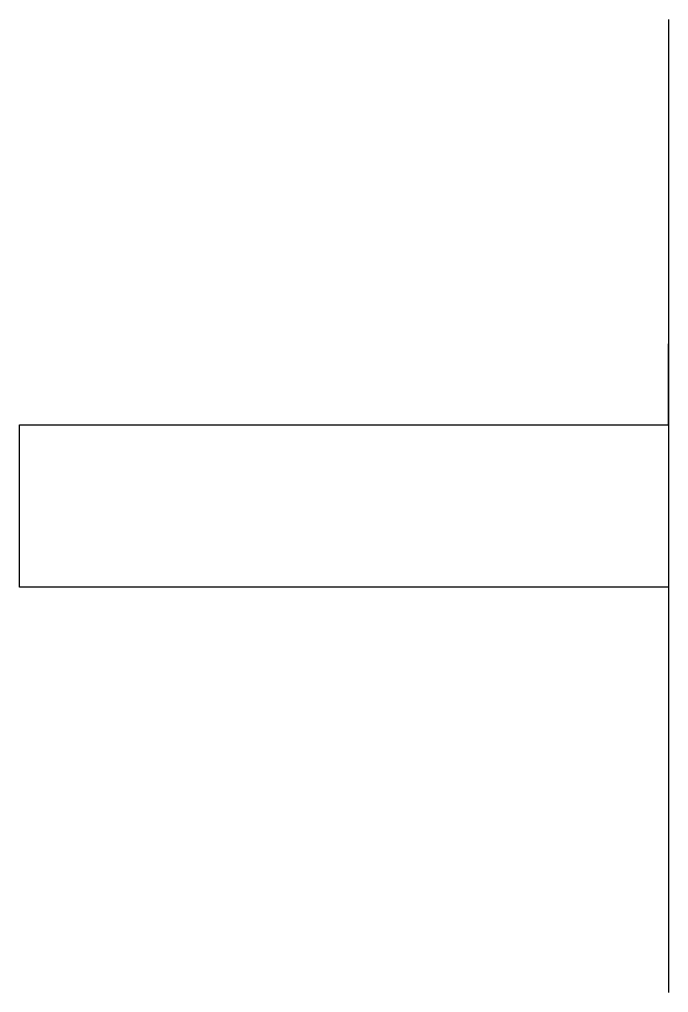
# Model space of a CAD drawing. Header units: millimetres. Extents: x 94.5 to 134.5, y 55.8 to 115.8.
import ezdxf

# ---------------------------------------------------------------- set-up
doc = ezdxf.new("R2010")
doc.units = ezdxf.units.MM
doc.layers.get('0').update_dxf_attribs({"color": 142})

msp = doc.modelspace()

# ---------------------------------------------------------------- linework, layer by layer
for p, q in [((134.471, 115.792), (134.471, 55.792)), ((134.471, 115.792, 20), (134.471, 115.792, 20)), ((134.471, 115.792, 20), (134.471, 90.792, 20)), ((134.471, 90.792, 20), (134.471, 95.792, 20)), ((94.471, 90.792, 20), (94.471, 90.792, 20))]:
    msp.add_line(p, q)
at = {"elevation": 20}
msp.add_lwpolyline([(94.471, 90.792), (134.471, 90.792), (134.471, 80.792), (94.471, 80.792)], close=True, dxfattribs=at)

doc.saveas('drawing.dxf')
